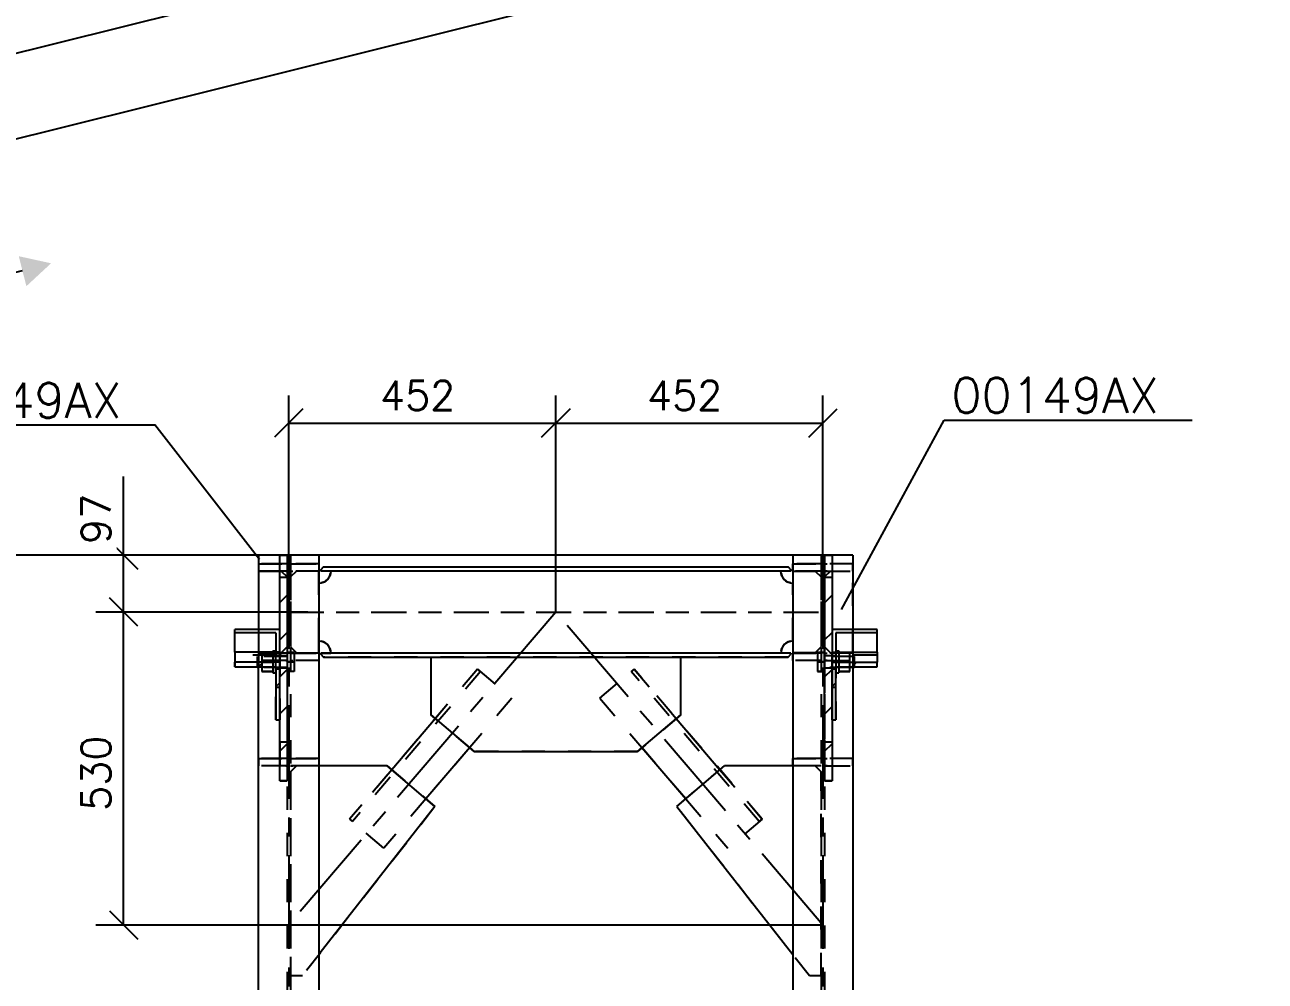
# Model space of a CAD drawing. Header units: millimetres. Extents: x 505 to 1346, y 20403 to 20997.
# Drawn here: x 1045.9 to 1150.9, y 20764.7 to 20845.7 of the extents above; entities that cross this region are included whole.
import ezdxf

# ---------------------------------------------------------------- set-up
doc = ezdxf.new("R2010")
doc.units = ezdxf.units.MM
for name, pattern in [('CENTER', [12.7, 7.9375, -1.5875, 1.5875, -1.5875]), ('DXK_LINE_DOT2', [3.9198, 1.9599, -1.9599]), ('DXK_LINE_DOT6', [6.9771, 2.979, -1.0191, 1.9599, -1.0191])]:
    doc.linetypes.add(name, pattern=pattern)
doc.styles.add('RomanS', font='ROMANS__.TTF', dxfattribs={"height": 0.2})

# ---------------------------------------------------------------- blocks, each defined once
blk = doc.blocks.new('Part-110200292-71089 - 70956')
at = {"color": 3, "linetype": 'Continuous'}
for p, q in [((1080.3, 20792.14), (1080.3, 20787.28)), ((1101.44, 20787.28), (1101.44, 20792.14)), ((1080.3, 20787.28), (1080.3, 20787.28)), ((1080.3, 20787.28), (1083.96, 20784.16)), ((1097.78, 20784.16), (1101.44, 20787.28)), ((1101.44, 20787.28), (1101.44, 20787.28)), ((1083.96, 20784.16), (1083.96, 20784.16)), ((1083.96, 20784.16), (1097.78, 20784.16)), ((1097.78, 20784.16), (1097.78, 20784.16))]:
    blk.add_line(p, q, dxfattribs=at)
at = {"color": 7, "linetype": 'DXK_LINE_DOT2'}
for p, q in [((1080.3, 20792.14), (1080.3, 20792.14)), ((1101.44, 20792.14), (1101.44, 20792.14)), ((1083.96, 20784.16), (1080.3, 20787.28)), ((1101.44, 20787.28), (1097.78, 20784.16)), ((1097.78, 20784.16), (1083.96, 20784.16))]:
    blk.add_line(p, q, dxfattribs=at)
blk = doc.blocks.new('Part-110200292-71090 - 70956')
at = {"color": 7, "linetype": 'DXK_LINE_DOT2'}
for p, q in [((1068.42, 20782.45), (1068.92, 20782.95)), ((1068.42, 20782.45), (1068.42, 20782.45)), ((1068.42, 20782.45), (1068.42, 20765.16)), ((1070.82, 20782.95), (1068.92, 20782.95)), ((1076.6, 20782.95), (1080.64, 20779.5)), ((1080.64, 20779.5), (1069.42, 20765.16)), ((1069.42, 20765.16), (1068.42, 20765.16))]:
    blk.add_line(p, q, dxfattribs=at)
at = {"color": 3, "linetype": 'Continuous'}
for p, q in [((1076.6, 20782.95), (1070.82, 20782.95)), ((1076.6, 20782.95), (1076.6, 20782.95)), ((1080.64, 20779.5), (1076.6, 20782.95)), ((1080.64, 20779.5), (1070.82, 20766.96)), ((1080.64, 20779.5), (1080.64, 20779.5))]:
    blk.add_line(p, q, dxfattribs=at)
blk = doc.blocks.new('Part-110200292-71091 - 70956')
at = {"linetype": 'Continuous'}
h = blk.add_hatch(dxfattribs=at)
h.set_pattern_fill('', scale=0.7, style=0, pattern_type=0)
h.set_pattern_definition([(45, (1114.2452, 20781.6743), (-1.57154, 1.57154), [])])
h.paths.add_polyline_path([(1113.62, 20781.67), (1114.25, 20781.67), (1114.25, 20798.93), (1113.62, 20798.93)])
at = {"color": 3, "linetype": 'Continuous'}
for p, q in [((1113.62, 20798.93), (1113.62, 20800.79)), ((1113.62, 20800.79), (1114.25, 20800.79)), ((1114.25, 20800.79), (1114.25, 20798.93)), ((1113.62, 20781.67), (1113.62, 20798.93)), ((1113.62, 20798.93), (1114.25, 20798.93)), ((1114.25, 20798.93), (1114.25, 20781.67)), ((1114.25, 20781.67), (1113.62, 20781.67))]:
    blk.add_line(p, q, dxfattribs=at)
at = {"color": 7, "linetype": 'DXK_LINE_DOT2'}
for p, q in [((1113.62, 20798.93), (1113.62, 20781.67)), ((1114.25, 20798.93), (1114.25, 20794.5)), ((1114.25, 20786.83), (1114.25, 20781.67)), ((1113.62, 20781.67), (1114.25, 20781.67))]:
    blk.add_line(p, q, dxfattribs=at)
blk = doc.blocks.new('Part-110200292-71093 - 70956')
at = {"color": 7, "linetype": 'DXK_LINE_DOT2'}
for p, q in [((1113.62, 20783.57), (1113.64, 20783.57)), ((1113.62, 20783.57), (1113.71, 20783.57)), ((1113.64, 20783.57), (1113.82, 20783.57)), ((1116.02, 20783.57), (1113.71, 20783.57)), ((1116.02, 20782.95), (1116.02, 20783.57)), ((1113.62, 20782.95), (1113.62, 20782.95)), ((1113.62, 20782.95), (1113.64, 20782.95)), ((1113.71, 20782.95), (1113.62, 20782.95)), ((1113.64, 20782.95), (1113.82, 20782.95)), ((1113.82, 20782.95), (1113.71, 20782.95)), ((1113.82, 20782.95), (1116.02, 20782.95)), ((1116.02, 20782.95), (1116.02, 20782.95))]:
    blk.add_line(p, q, dxfattribs=at)
blk = doc.blocks.new('Part-110200292-71094 - 70956')
at = {"color": 7, "linetype": 'DXK_LINE_DOT2'}
for p, q in [((1110.92, 20782.95), (1110.92, 20783.57)), ((1110.92, 20783.57), (1113.12, 20783.57)), ((1113.23, 20783.57), (1110.92, 20783.57)), ((1113.3, 20783.57), (1113.12, 20783.57)), ((1113.33, 20783.57), (1113.23, 20783.57)), ((1113.33, 20783.57), (1113.3, 20783.57)), ((1113.23, 20782.95), (1110.92, 20782.95)), ((1113.12, 20782.95), (1110.92, 20782.95)), ((1110.92, 20782.95), (1110.92, 20782.95)), ((1113.3, 20782.95), (1113.12, 20782.95)), ((1113.33, 20782.95), (1113.23, 20782.95)), ((1113.33, 20782.95), (1113.3, 20782.95)), ((1113.33, 20782.95), (1113.33, 20782.95))]:
    blk.add_line(p, q, dxfattribs=at)
blk = doc.blocks.new('Part-110200292-71095 - 70956')
at = {"color": 7, "linetype": 'DXK_LINE_DOT2'}
for p, q in [((1067.92, 20783.57), (1065.72, 20783.57)), ((1065.72, 20783.57), (1065.72, 20783.57)), ((1065.72, 20783.57), (1068.03, 20783.57)), ((1065.72, 20783.57), (1065.72, 20782.95)), ((1068.1, 20783.57), (1067.92, 20783.57)), ((1068.13, 20783.57), (1068.03, 20783.57)), ((1068.13, 20783.57), (1068.1, 20783.57)), ((1068.13, 20783.57), (1068.13, 20783.57)), ((1068.03, 20782.95), (1065.72, 20782.95)), ((1067.92, 20782.95), (1065.72, 20782.95)), ((1068.1, 20782.95), (1067.92, 20782.95)), ((1068.03, 20782.95), (1068.13, 20782.95)), ((1068.13, 20782.95), (1068.1, 20782.95))]:
    blk.add_line(p, q, dxfattribs=at)
blk = doc.blocks.new('Part-110200292-71177 - 70956')
at = {"linetype": 'Continuous'}
h = blk.add_hatch(dxfattribs=at)
h.set_pattern_fill('', scale=0.7, style=0, pattern_type=0)
h.set_pattern_definition([(45, (1068.1202, 20781.6743), (-1.57154, 1.57154), [])])
h.paths.add_polyline_path([(1067.5, 20781.67), (1068.12, 20781.67), (1068.12, 20798.93), (1067.5, 20798.93)])
at = {"color": 3, "linetype": 'Continuous'}
for p, q in [((1067.5, 20798.93), (1067.5, 20800.79)), ((1067.5, 20800.79), (1068.12, 20800.79)), ((1068.12, 20800.79), (1068.12, 20798.93)), ((1067.5, 20781.67), (1067.5, 20798.93)), ((1067.5, 20798.93), (1068.12, 20798.93)), ((1068.12, 20798.93), (1068.12, 20781.67)), ((1068.12, 20781.67), (1067.5, 20781.67))]:
    blk.add_line(p, q, dxfattribs=at)
at = {"color": 7, "linetype": 'DXK_LINE_DOT2'}
for p, q in [((1067.5, 20784.96), (1067.5, 20781.67)), ((1068.12, 20784.96), (1068.12, 20781.67)), ((1067.5, 20781.67), (1068.12, 20781.67))]:
    blk.add_line(p, q, dxfattribs=at)
blk = doc.blocks.new('Part-110200292-71096 - 70956')
at = {"color": 7, "linetype": 'DXK_LINE_DOT2'}
for p, q in [((1068.42, 20783.57), (1068.42, 20783.57)), ((1068.51, 20783.57), (1068.42, 20783.57)), ((1068.42, 20783.57), (1068.44, 20783.57)), ((1068.44, 20783.57), (1068.62, 20783.57)), ((1070.82, 20783.57), (1068.51, 20783.57)), ((1068.62, 20783.57), (1070.82, 20783.57)), ((1070.82, 20783.57), (1070.82, 20783.57)), ((1070.82, 20783.57), (1070.82, 20782.95)), ((1068.51, 20782.95), (1068.42, 20782.95)), ((1068.42, 20782.95), (1068.44, 20782.95)), ((1068.44, 20782.95), (1068.62, 20782.95)), ((1068.92, 20782.95), (1068.51, 20782.95)), ((1070.82, 20782.95), (1068.62, 20782.95))]:
    blk.add_line(p, q, dxfattribs=at)
blk = doc.blocks.new('Part-110200292-70968 - 70956')
at = {"color": 7, "linetype": 'CENTER'}
blk.add_line((1113.47, 20769.47), (1090.87, 20795.97), dxfattribs=at)
at = {"color": 7, "linetype": 'DXK_LINE_DOT2'}
for p, q in [((1094.59, 20788.67), (1097.49, 20791.14)), ((1097.49, 20791.14), (1097.25, 20790.94)), ((1108.09, 20778.23), (1097.25, 20790.94)), ((1108.09, 20778.23), (1097.25, 20790.94)), ((1097.25, 20790.94), (1097.25, 20790.94)), ((1097.49, 20791.14), (1101.06, 20786.96)), ((1108.33, 20778.44), (1097.49, 20791.14)), ((1097.49, 20791.14), (1097.49, 20791.14)), ((1094.59, 20788.67), (1098.16, 20784.49)), ((1094.59, 20788.67), (1094.59, 20788.67)), ((1101.86, 20780.15), (1098.16, 20784.49)), ((1104.76, 20782.62), (1108.33, 20778.44)), ((1101.86, 20780.15), (1105.43, 20775.97)), ((1108.33, 20778.44), (1105.43, 20775.97)), ((1108.09, 20778.23), (1108.33, 20778.44)), ((1108.09, 20778.23), (1108.09, 20778.23)), ((1108.33, 20778.44), (1108.33, 20778.44)), ((1105.43, 20775.97), (1105.43, 20775.97))]:
    blk.add_line(p, q, dxfattribs=at)
at = {"color": 3, "linetype": 'Continuous'}
for p, q in [((1101.06, 20786.96), (1104.76, 20782.62)), ((1098.16, 20784.49), (1101.86, 20780.15))]:
    blk.add_line(p, q, dxfattribs=at)
blk = doc.blocks.new('Part-110200292-70969 - 70956')
at = {"color": 7, "linetype": 'CENTER'}
blk.add_line((1090.87, 20795.97), (1068.27, 20769.47), dxfattribs=at)
at = {"color": 7, "linetype": 'DXK_LINE_DOT2'}
for p, q in [((1084.25, 20791.14), (1073.42, 20778.44)), ((1084.49, 20790.94), (1073.66, 20778.23)), ((1084.49, 20790.94), (1073.66, 20778.23)), ((1084.25, 20791.14), (1080.68, 20786.96)), ((1084.25, 20791.14), (1087.15, 20788.67)), ((1084.49, 20790.94), (1084.25, 20791.14)), ((1084.25, 20791.14), (1084.25, 20791.14)), ((1084.49, 20790.94), (1084.49, 20790.94)), ((1087.15, 20788.67), (1083.58, 20784.49)), ((1087.15, 20788.67), (1087.15, 20788.67)), ((1083.58, 20784.49), (1079.88, 20780.15)), ((1076.98, 20782.62), (1073.42, 20778.44)), ((1079.88, 20780.15), (1076.31, 20775.97)), ((1076.31, 20775.97), (1073.42, 20778.44)), ((1073.42, 20778.44), (1073.66, 20778.23)), ((1073.42, 20778.44), (1073.42, 20778.44)), ((1073.66, 20778.23), (1073.66, 20778.23)), ((1076.31, 20775.97), (1076.31, 20775.97))]:
    blk.add_line(p, q, dxfattribs=at)
at = {"color": 3, "linetype": 'Continuous'}
for p, q in [((1080.68, 20786.96), (1076.98, 20782.62)), ((1083.58, 20784.49), (1079.88, 20780.15))]:
    blk.add_line(p, q, dxfattribs=at)
blk = doc.blocks.new('Part-110200292-71098 - 70956')
at = {"color": 7, "linetype": 'DXK_LINE_DOT2'}
for p, q in [((1113.62, 20798.93), (1113.62, 20800.79)), ((1114.25, 20800.79), (1114.25, 20798.93)), ((1114.25, 20784.96), (1113.62, 20784.96))]:
    blk.add_line(p, q, dxfattribs=at)
blk = doc.blocks.new('Part-110200292-70970 - 70956')
at = {"linetype": 'Continuous'}
h = blk.add_hatch(dxfattribs=at)
h.set_pattern_fill('', scale=0.7, style=0, pattern_type=0)
h.set_pattern_definition([(45, (1114.5602, 20786.8298), (-1.57154, 1.57154), [])])
h.paths.add_polyline_path([(1114.25, 20786.83), (1114.56, 20786.83), (1114.56, 20791.33), (1118.06, 20791.33), (1118.06, 20791.73), (1114.25, 20791.73)])
at = {"color": 3, "linetype": 'Continuous'}
for p, q in [((1114.25, 20792.57), (1118.06, 20792.57)), ((1114.25, 20791.73), (1118.06, 20791.73)), ((1114.25, 20786.83), (1114.25, 20791.73)), ((1118.06, 20792.57), (1118.06, 20791.73)), ((1118.06, 20791.33), (1118.06, 20791.73)), ((1114.56, 20786.83), (1114.56, 20791.33)), ((1114.56, 20791.33), (1118.06, 20791.33)), ((1114.25, 20786.83), (1114.56, 20786.83))]:
    blk.add_line(p, q, dxfattribs=at)
at = {"color": 7, "linetype": 'DXK_LINE_DOT2'}
for p, q in [((1114.25, 20786.83), (1114.25, 20792.57)), ((1118.06, 20792.33), (1114.56, 20792.33)), ((1114.56, 20792.33), (1114.56, 20786.83)), ((1118.06, 20791.33), (1118.06, 20791.73)), ((1114.25, 20789.61), (1114.56, 20789.61))]:
    blk.add_line(p, q, dxfattribs=at)
blk = doc.blocks.new('Part-110200292-70971 - 70956')
at = {"color": 7, "linetype": 'DXK_LINE_DOT2'}
for p, q in [((1114.25, 20794.5), (1114.25, 20792.57)), ((1116.02, 20794.5), (1114.25, 20794.5)), ((1114.56, 20794.22), (1114.56, 20792.33)), ((1116.02, 20794.22), (1114.56, 20794.22)), ((1118.06, 20792.56), (1118.06, 20792.57)), ((1114.25, 20791.16), (1114.56, 20791.16))]:
    blk.add_line(p, q, dxfattribs=at)
at = {"color": 3, "linetype": 'Continuous'}
for p, q in [((1118.06, 20794.5), (1116.02, 20794.5)), ((1118.06, 20794.22), (1116.02, 20794.22)), ((1118.06, 20792.57), (1118.06, 20794.5))]:
    blk.add_line(p, q, dxfattribs=at)
blk = doc.blocks.new('Part-110200292-71047 - 70956')
at = {"color": 3, "linetype": 'Continuous'}
for p, q in [((1110.92, 20800.79), (1110.92, 20743.07)), ((1113.62, 20800.79), (1110.92, 20800.79)), ((1116.02, 20800.79), (1114.25, 20800.79)), ((1116.02, 20800.79), (1116.02, 20792.57)), ((1116.02, 20791.33), (1116.02, 20743.07))]:
    blk.add_line(p, q, dxfattribs=at)
at = {"color": 7, "linetype": 'DXK_LINE_DOT2'}
for p, q in [((1113.33, 20800.79), (1113.33, 20743.07)), ((1114.25, 20800.79), (1113.62, 20800.79)), ((1113.62, 20800.79), (1113.62, 20743.07)), ((1116.02, 20792.57), (1116.02, 20791.33)), ((1116.02, 20743.07), (1110.92, 20743.07))]:
    blk.add_line(p, q, dxfattribs=at)
at = {"color": 7, "linetype": 'CENTER'}
blk.add_line((1113.47, 20800.79), (1113.47, 20742.27), dxfattribs=at)
blk = doc.blocks.new('Part-110200292-71050 - 70956')
at = {"color": 3, "linetype": 'Continuous'}
for p, q in [((1065.72, 20800.79), (1065.72, 20792.57)), ((1067.5, 20800.79), (1065.72, 20800.79)), ((1070.82, 20800.79), (1068.12, 20800.79)), ((1070.82, 20800.79), (1070.82, 20743.07)), ((1065.72, 20743.07), (1065.72, 20791.33))]:
    blk.add_line(p, q, dxfattribs=at)
at = {"color": 7, "linetype": 'DXK_LINE_DOT2'}
for p, q in [((1068.12, 20800.79), (1067.5, 20800.79)), ((1068.13, 20800.79), (1068.13, 20743.07)), ((1068.42, 20800.79), (1068.42, 20743.07)), ((1065.72, 20792.57), (1065.72, 20791.33)), ((1070.82, 20743.07), (1065.72, 20743.07))]:
    blk.add_line(p, q, dxfattribs=at)
at = {"color": 7, "linetype": 'CENTER'}
blk.add_line((1068.27, 20800.79), (1068.27, 20742.27), dxfattribs=at)
blk = doc.blocks.new('Part-110200292-71064 - 70956')
at = {"color": 3, "linetype": 'Continuous'}
for p, q in [((1071.22, 20799.79), (1070.97, 20799.54)), ((1070.97, 20799.54), (1070.97, 20799.44)), ((1110.77, 20799.44), (1070.97, 20799.44)), ((1070.97, 20799.44), (1070.97, 20799.44)), ((1071.22, 20799.79), (1110.52, 20799.79)), ((1071.22, 20799.79), (1071.22, 20799.79)), ((1071.75, 20799.05), (1071.8, 20799.24)), ((1071.82, 20799.44), (1071.8, 20799.24)), ((1109.94, 20799.24), (1109.92, 20799.44)), ((1109.94, 20799.24), (1109.99, 20799.05)), ((1110.52, 20799.79), (1110.52, 20799.79)), ((1110.52, 20799.79), (1110.77, 20799.54)), ((1110.77, 20799.54), (1110.77, 20799.44)), ((1110.77, 20799.44), (1110.77, 20799.44)), ((1070.82, 20798.42), (1071.02, 20798.44)), ((1071.02, 20798.44), (1071.21, 20798.5)), ((1071.02, 20798.44), (1071.02, 20798.44)), ((1110.53, 20798.5), (1110.72, 20798.44)), ((1110.72, 20798.44), (1110.92, 20798.42)), ((1110.72, 20798.44), (1110.72, 20798.44)), ((1070.82, 20793.52), (1071.02, 20793.5)), ((1071.02, 20793.5), (1071.02, 20793.5)), ((1071.21, 20793.44), (1071.02, 20793.5)), ((1071.8, 20792.7), (1071.75, 20792.89)), ((1109.99, 20792.89), (1109.94, 20792.7)), ((1110.72, 20793.5), (1110.53, 20793.44)), ((1110.72, 20793.5), (1110.92, 20793.52)), ((1110.72, 20793.5), (1110.72, 20793.5)), ((1110.77, 20792.5), (1070.97, 20792.5)), ((1070.97, 20792.5), (1070.97, 20792.39)), ((1071.22, 20792.14), (1070.97, 20792.39)), ((1071.22, 20792.14), (1110.52, 20792.14)), ((1071.22, 20792.14), (1071.22, 20792.14)), ((1071.8, 20792.7), (1071.82, 20792.5)), ((1109.94, 20792.7), (1109.92, 20792.5)), ((1110.52, 20792.14), (1110.77, 20792.39)), ((1110.52, 20792.14), (1110.52, 20792.14)), ((1110.77, 20792.5), (1110.77, 20792.5)), ((1110.77, 20792.39), (1110.77, 20792.5))]:
    blk.add_line(p, q, dxfattribs=at)
at = {"color": 7, "linetype": 'DXK_LINE_DOT2'}
for p, q in [((1070.97, 20799.54), (1071.22, 20799.79)), ((1070.97, 20799.54), (1070.97, 20799.54)), ((1109.92, 20799.44), (1070.97, 20799.44)), ((1070.97, 20799.44), (1070.97, 20799.44)), ((1070.97, 20799.44), (1070.97, 20799.44)), ((1071.22, 20799.79), (1110.52, 20799.79)), ((1071.8, 20799.24), (1071.75, 20799.05)), ((1071.82, 20799.44), (1071.82, 20799.44)), ((1071.82, 20799.44), (1071.82, 20799.44)), ((1110.77, 20799.44), (1109.92, 20799.44)), ((1109.94, 20799.24), (1109.92, 20799.44)), ((1110.77, 20799.44), (1109.92, 20799.44)), ((1109.92, 20799.44), (1109.92, 20799.44)), ((1109.99, 20799.05), (1109.94, 20799.24)), ((1110.77, 20799.54), (1110.52, 20799.79)), ((1110.77, 20799.54), (1110.77, 20799.54)), ((1110.77, 20799.44), (1110.77, 20799.44)), ((1110.77, 20799.44), (1110.77, 20799.44)), ((1110.77, 20799.44), (1110.77, 20799.44)), ((1070.82, 20798.42), (1071.02, 20798.44)), ((1070.82, 20793.52), (1070.82, 20798.42)), ((1071.21, 20798.5), (1071.02, 20798.44)), ((1110.72, 20798.44), (1110.53, 20798.5)), ((1110.72, 20798.44), (1110.92, 20798.42)), ((1110.92, 20793.52), (1110.92, 20798.42)), ((1070.82, 20793.52), (1071.02, 20793.5)), ((1071.02, 20793.5), (1071.21, 20793.44)), ((1071.75, 20792.89), (1071.8, 20792.7)), ((1109.94, 20792.7), (1109.99, 20792.89)), ((1110.53, 20793.44), (1110.72, 20793.5)), ((1110.72, 20793.5), (1110.92, 20793.52)), ((1109.92, 20792.5), (1070.97, 20792.5)), ((1070.97, 20792.5), (1071.82, 20792.5)), ((1110.77, 20792.5), (1070.97, 20792.5)), ((1070.97, 20792.5), (1070.97, 20792.5)), ((1070.97, 20792.5), (1070.97, 20792.5)), ((1070.97, 20792.5), (1070.97, 20792.5)), ((1070.97, 20792.5), (1070.97, 20792.5)), ((1070.97, 20792.39), (1071.22, 20792.14)), ((1110.52, 20792.14), (1071.22, 20792.14)), ((1071.8, 20792.7), (1071.8, 20792.7)), ((1109.94, 20792.7), (1109.94, 20792.7)), ((1110.52, 20792.14), (1110.77, 20792.39)), ((1110.77, 20792.5), (1110.77, 20792.5)), ((1110.77, 20792.5), (1110.77, 20792.5)), ((1110.77, 20792.5), (1110.77, 20792.5))]:
    blk.add_line(p, q, dxfattribs=at)
at = {"color": 3, "linetype": 'Continuous'}
for centre, start, end in [((1070.82, 20799.42), 292.7751, 338.3253), ((1110.92, 20799.42), 201.6747, 247.2249), ((1070.82, 20792.52), 21.6747, 67.2249), ((1110.92, 20792.52), 112.7751, 158.3253)]:
    blk.add_arc(centre, 1, start, end, dxfattribs=at)
at = {"color": 7, "linetype": 'DXK_LINE_DOT2'}
for centre, start, end in [((1070.82, 20799.42), 292.7751, 338.3253), ((1110.92, 20799.42), 201.6747, 247.2249), ((1070.82, 20792.52), 21.6747, 67.2249), ((1110.92, 20792.52), 112.7751, 158.3253)]:
    blk.add_arc(centre, 1, start, end, dxfattribs=at)
blk = doc.blocks.new('Part-110200292-71065 - 70956')
at = {"color": 7, "linetype": 'DXK_LINE_DOT2'}
for p, q in [((1113.62, 20800.06), (1113.64, 20800.06)), ((1113.62, 20800.06), (1113.71, 20800.06)), ((1113.62, 20799.44), (1113.62, 20799.44)), ((1113.62, 20799.44), (1113.64, 20799.44)), ((1113.71, 20799.44), (1113.62, 20799.44)), ((1113.64, 20800.06), (1113.82, 20800.06)), ((1113.64, 20799.44), (1113.82, 20799.44)), ((1116.02, 20800.06), (1113.71, 20800.06)), ((1113.82, 20799.44), (1113.71, 20799.44)), ((1113.82, 20799.44), (1116.02, 20799.44)), ((1116.02, 20799.44), (1116.02, 20800.06)), ((1116.02, 20799.44), (1116.02, 20799.44))]:
    blk.add_line(p, q, dxfattribs=at)
blk = doc.blocks.new('Part-110200292-71066 - 70956')
at = {"color": 7, "linetype": 'DXK_LINE_DOT2'}
for p, q in [((1110.92, 20799.44), (1110.92, 20800.06)), ((1110.92, 20800.06), (1113.12, 20800.06)), ((1113.23, 20800.06), (1110.92, 20800.06)), ((1113.23, 20799.44), (1110.92, 20799.44)), ((1113.12, 20799.44), (1110.92, 20799.44)), ((1110.92, 20799.44), (1110.92, 20799.44)), ((1113.3, 20800.06), (1113.12, 20800.06)), ((1113.3, 20799.44), (1113.12, 20799.44)), ((1113.33, 20800.06), (1113.23, 20800.06)), ((1113.33, 20799.44), (1113.23, 20799.44)), ((1113.33, 20800.06), (1113.3, 20800.06)), ((1113.33, 20799.44), (1113.3, 20799.44)), ((1113.33, 20799.44), (1113.33, 20799.44))]:
    blk.add_line(p, q, dxfattribs=at)
blk = doc.blocks.new('Part-110200292-71067 - 70956')
at = {"color": 7, "linetype": 'DXK_LINE_DOT2'}
for p, q in [((1114.12, 20799.44), (1113.62, 20798.94)), ((1114.12, 20799.44), (1114.12, 20799.44)), ((1116.02, 20792.57), (1116.02, 20799.44)), ((1113.62, 20798.94), (1113.62, 20793.02)), ((1113.62, 20793.02), (1114.12, 20792.52)), ((1114.12, 20792.52), (1116.02, 20792.52)), ((1114.12, 20792.52), (1114.12, 20792.52))]:
    blk.add_line(p, q, dxfattribs=at)
blk = doc.blocks.new('Part-110200292-71068 - 70956')
at = {"color": 7, "linetype": 'DXK_LINE_DOT2'}
for p, q in [((1110.92, 20799.44), (1112.83, 20799.44)), ((1110.92, 20799.44), (1110.92, 20798.42)), ((1112.83, 20799.44), (1113.32, 20798.94)), ((1112.83, 20799.44), (1112.83, 20799.44)), ((1113.32, 20798.94), (1113.32, 20793.02)), ((1110.92, 20793.52), (1110.92, 20792.52)), ((1113.32, 20793.02), (1112.82, 20792.52)), ((1112.82, 20792.52), (1110.92, 20792.52)), ((1112.82, 20792.52), (1112.82, 20792.52))]:
    blk.add_line(p, q, dxfattribs=at)
blk = doc.blocks.new('Part-110200292-71069 - 70956')
at = {"color": 7, "linetype": 'DXK_LINE_DOT2'}
for p, q in [((1113.62, 20792.5), (1113.64, 20792.5)), ((1113.62, 20792.5), (1113.71, 20792.5)), ((1113.62, 20791.87), (1113.62, 20791.87)), ((1113.62, 20791.87), (1113.64, 20791.87)), ((1113.71, 20791.87), (1113.62, 20791.87)), ((1113.64, 20792.5), (1113.82, 20792.5)), ((1113.64, 20791.87), (1113.82, 20791.87)), ((1116.02, 20792.5), (1113.71, 20792.5)), ((1113.82, 20791.87), (1113.71, 20791.87)), ((1113.82, 20791.87), (1116.02, 20791.87)), ((1116.02, 20791.87), (1116.02, 20791.87))]:
    blk.add_line(p, q, dxfattribs=at)
blk = doc.blocks.new('Part-110200292-71070 - 70956')
at = {"color": 7, "linetype": 'DXK_LINE_DOT2'}
for p, q in [((1110.92, 20791.87), (1110.92, 20792.5)), ((1110.92, 20792.5), (1113.12, 20792.5)), ((1113.23, 20792.5), (1110.92, 20792.5)), ((1113.23, 20791.87), (1110.92, 20791.87)), ((1113.12, 20791.87), (1110.92, 20791.87)), ((1110.92, 20791.87), (1110.92, 20791.87)), ((1113.3, 20792.5), (1113.12, 20792.5)), ((1113.3, 20791.87), (1113.12, 20791.87)), ((1113.33, 20792.5), (1113.23, 20792.5)), ((1113.33, 20791.87), (1113.23, 20791.87)), ((1113.33, 20792.5), (1113.3, 20792.5)), ((1113.33, 20791.87), (1113.3, 20791.87)), ((1113.33, 20791.87), (1113.33, 20791.87))]:
    blk.add_line(p, q, dxfattribs=at)
blk = doc.blocks.new('Part-110200292-71080 - 70956')
at = {"color": 7, "linetype": 'DXK_LINE_DOT2'}
for p, q in [((1067.92, 20800.06), (1065.72, 20800.06)), ((1065.72, 20800.06), (1065.72, 20800.06)), ((1065.72, 20800.06), (1068.03, 20800.06)), ((1065.72, 20800.06), (1065.72, 20799.44)), ((1068.03, 20799.44), (1065.72, 20799.44)), ((1067.92, 20799.44), (1065.72, 20799.44)), ((1068.1, 20800.06), (1067.92, 20800.06)), ((1068.1, 20799.44), (1067.92, 20799.44)), ((1068.13, 20800.06), (1068.03, 20800.06)), ((1068.03, 20799.44), (1068.13, 20799.44)), ((1068.13, 20800.06), (1068.1, 20800.06)), ((1068.13, 20799.44), (1068.1, 20799.44)), ((1068.13, 20800.06), (1068.13, 20800.06))]:
    blk.add_line(p, q, dxfattribs=at)
blk = doc.blocks.new('Part-110200292-71081 - 70956')
at = {"color": 7, "linetype": 'DXK_LINE_DOT2'}
for p, q in [((1068.42, 20800.06), (1068.42, 20800.06)), ((1068.51, 20800.06), (1068.42, 20800.06)), ((1068.42, 20800.06), (1068.44, 20800.06)), ((1068.51, 20799.44), (1068.42, 20799.44)), ((1068.42, 20799.44), (1068.44, 20799.44)), ((1068.44, 20800.06), (1068.62, 20800.06)), ((1068.44, 20799.44), (1068.62, 20799.44)), ((1070.82, 20800.06), (1068.51, 20800.06)), ((1070.82, 20799.44), (1068.51, 20799.44)), ((1068.62, 20800.06), (1070.82, 20800.06)), ((1070.82, 20799.44), (1068.62, 20799.44)), ((1070.82, 20800.06), (1070.82, 20800.06)), ((1070.82, 20800.06), (1070.82, 20799.44))]:
    blk.add_line(p, q, dxfattribs=at)
blk = doc.blocks.new('Part-110200292-71082 - 70956')
at = {"color": 7, "linetype": 'DXK_LINE_DOT2'}
for p, q in [((1065.72, 20799.44), (1067.63, 20799.44)), ((1065.72, 20799.44), (1065.72, 20792.57)), ((1067.63, 20799.44), (1065.72, 20799.44)), ((1067.63, 20799.44), (1068.12, 20798.94)), ((1067.63, 20799.44), (1067.63, 20799.44)), ((1068.12, 20798.94), (1068.12, 20793.02)), ((1068.12, 20793.02), (1067.62, 20792.52)), ((1067.62, 20792.52), (1065.72, 20792.52)), ((1067.62, 20792.52), (1067.62, 20792.52))]:
    blk.add_line(p, q, dxfattribs=at)
blk = doc.blocks.new('Part-110200292-71083 - 70956')
at = {"color": 7, "linetype": 'DXK_LINE_DOT2'}
for p, q in [((1068.92, 20799.44), (1068.42, 20798.94)), ((1068.92, 20799.44), (1068.92, 20799.44)), ((1070.82, 20799.44), (1070.82, 20799.44)), ((1070.82, 20798.42), (1070.82, 20799.44)), ((1068.42, 20798.94), (1068.42, 20793.02)), ((1068.42, 20793.02), (1068.92, 20792.52)), ((1070.82, 20792.52), (1070.82, 20793.52)), ((1068.92, 20792.52), (1070.82, 20792.52)), ((1068.92, 20792.52), (1068.92, 20792.52))]:
    blk.add_line(p, q, dxfattribs=at)
blk = doc.blocks.new('Part-110200292-71084 - 70956')
at = {"color": 7, "linetype": 'DXK_LINE_DOT2'}
for p, q in [((1067.92, 20792.5), (1065.72, 20792.5)), ((1065.72, 20792.5), (1065.72, 20792.5)), ((1065.72, 20792.5), (1068.03, 20792.5)), ((1068.03, 20791.87), (1065.72, 20791.87)), ((1067.92, 20791.87), (1065.72, 20791.87)), ((1068.1, 20792.5), (1067.92, 20792.5)), ((1068.1, 20791.87), (1067.92, 20791.87)), ((1068.13, 20792.5), (1068.03, 20792.5)), ((1068.03, 20791.87), (1068.13, 20791.87)), ((1068.13, 20792.5), (1068.1, 20792.5)), ((1068.13, 20791.87), (1068.1, 20791.87)), ((1068.13, 20792.5), (1068.13, 20792.5))]:
    blk.add_line(p, q, dxfattribs=at)
blk = doc.blocks.new('Part-110200292-71085 - 70956')
at = {"color": 7, "linetype": 'DXK_LINE_DOT2'}
for p, q in [((1068.42, 20792.5), (1068.42, 20792.5)), ((1068.51, 20792.5), (1068.42, 20792.5)), ((1068.42, 20792.5), (1068.44, 20792.5)), ((1068.51, 20791.87), (1068.42, 20791.87)), ((1068.42, 20791.87), (1068.44, 20791.87)), ((1068.44, 20792.5), (1068.62, 20792.5)), ((1068.44, 20791.87), (1068.62, 20791.87)), ((1070.82, 20792.5), (1068.51, 20792.5)), ((1070.82, 20791.87), (1068.51, 20791.87)), ((1068.62, 20792.5), (1070.82, 20792.5)), ((1070.82, 20791.87), (1068.62, 20791.87)), ((1070.82, 20792.5), (1070.82, 20792.5)), ((1070.82, 20792.5), (1070.82, 20791.87))]:
    blk.add_line(p, q, dxfattribs=at)
blk = doc.blocks.new('Part-110200292-71088 - 70956')
at = {"color": 3, "linetype": 'Continuous'}
for p, q in [((1101.1, 20779.5), (1105.14, 20782.95)), ((1105.14, 20782.95), (1105.14, 20782.95)), ((1110.92, 20782.95), (1105.14, 20782.95)), ((1101.1, 20779.5), (1101.1, 20779.5)), ((1101.1, 20779.5), (1110.92, 20766.96))]:
    blk.add_line(p, q, dxfattribs=at)
at = {"color": 7, "linetype": 'DXK_LINE_DOT2'}
for p, q in [((1101.1, 20779.5), (1105.14, 20782.95)), ((1112.83, 20782.95), (1110.92, 20782.95)), ((1112.83, 20782.95), (1113.33, 20782.45)), ((1113.33, 20782.45), (1113.33, 20782.45)), ((1113.33, 20765.16), (1113.33, 20782.45)), ((1112.33, 20765.16), (1101.1, 20779.5)), ((1113.33, 20765.16), (1112.33, 20765.16))]:
    blk.add_line(p, q, dxfattribs=at)
blk = doc.blocks.new('Bolt-110200292-71099 - 70956')
at = {"color": 3, "linetype": 'DXK_LINE_DOT2'}
for p, q in [((1113.62, 20792.55), (1113.01, 20792.55)), ((1113.01, 20792.55), (1113.01, 20790.94)), ((1113.62, 20792.53), (1113.01, 20792.53)), ((1113.01, 20791.77), (1113.62, 20791.77)), ((1113.62, 20791.73), (1113.01, 20791.73)), ((1114.56, 20792.27), (1113.62, 20792.27)), ((1116.16, 20792.22), (1113.62, 20792.22)), ((1114.56, 20792.68), (1114.81, 20792.68)), ((1114.81, 20792.68), (1114.81, 20790.82)), ((1114.81, 20792.55), (1115.76, 20792.55)), ((1114.81, 20792.53), (1115.76, 20792.53)), ((1114.81, 20791.77), (1115.76, 20791.77)), ((1114.81, 20791.73), (1115.76, 20791.73)), ((1115.76, 20790.94), (1115.76, 20792.55)), ((1116.16, 20791.34), (1116.16, 20792.22)), ((1113.01, 20790.97), (1113.62, 20790.97)), ((1113.01, 20790.94), (1113.62, 20790.94)), ((1116.02, 20791.27), (1113.62, 20791.27)), ((1114.56, 20791.23), (1113.62, 20791.23)), ((1114.56, 20790.82), (1114.81, 20790.82)), ((1114.81, 20790.96), (1115.76, 20790.96)), ((1114.81, 20790.94), (1115.76, 20790.94)), ((1116.16, 20791.34), (1116.16, 20791.33)), ((1116.16, 20791.33), (1116.16, 20791.33))]:
    blk.add_line(p, q, dxfattribs=at)
at = {"color": 3, "linetype": 'Continuous'}
for q in [(1116.02, 20791.27), (1116.16, 20791.33)]:
    blk.add_line((1116.16, 20791.27), q, dxfattribs=at)
blk = doc.blocks.new('Part-110200292-71141 - 70956')
at = {"linetype": 'Continuous'}
h = blk.add_hatch(dxfattribs=at)
h.set_pattern_fill('', scale=0.7, style=0, pattern_type=0)
h.set_pattern_definition([(45, (1067.4952, 20786.8298), (-1.57154, 1.57154), [])])
h.paths.add_polyline_path([(1067.18, 20786.83), (1067.5, 20786.83), (1067.5, 20791.73), (1063.69, 20791.73), (1063.69, 20791.33), (1067.18, 20791.33)])
at = {"color": 3, "linetype": 'Continuous'}
for p, q in [((1063.69, 20792.57), (1063.69, 20791.73)), ((1067.5, 20792.57), (1063.69, 20792.57)), ((1063.69, 20791.33), (1063.69, 20791.73)), ((1067.5, 20791.73), (1063.69, 20791.73)), ((1067.5, 20786.83), (1067.5, 20791.73)), ((1063.69, 20791.33), (1067.18, 20791.33)), ((1067.18, 20791.33), (1067.18, 20786.83)), ((1067.18, 20786.83), (1067.5, 20786.83))]:
    blk.add_line(p, q, dxfattribs=at)
at = {"color": 7, "linetype": 'DXK_LINE_DOT2'}
for p, q in [((1067.18, 20792.33), (1063.69, 20792.33)), ((1063.69, 20791.73), (1063.69, 20791.33)), ((1067.18, 20786.83), (1067.18, 20792.33)), ((1067.5, 20792.57), (1067.5, 20786.83)), ((1067.18, 20789.61), (1067.5, 20789.61))]:
    blk.add_line(p, q, dxfattribs=at)
blk = doc.blocks.new('Part-110200292-71142 - 70956')
at = {"color": 3, "linetype": 'Continuous'}
for p, q in [((1065.72, 20794.5), (1063.69, 20794.5)), ((1063.69, 20792.57), (1063.69, 20794.5)), ((1065.72, 20794.22), (1063.69, 20794.22))]:
    blk.add_line(p, q, dxfattribs=at)
at = {"color": 7, "linetype": 'DXK_LINE_DOT2'}
for p, q in [((1067.5, 20794.5), (1065.72, 20794.5)), ((1067.18, 20794.22), (1065.72, 20794.22)), ((1067.18, 20794.22), (1067.18, 20792.33)), ((1067.5, 20792.57), (1067.5, 20794.5)), ((1063.69, 20792.56), (1063.69, 20792.57)), ((1067.18, 20791.16), (1067.5, 20791.16))]:
    blk.add_line(p, q, dxfattribs=at)
blk = doc.blocks.new('Part-110200292-71143 - 70956')
at = {"color": 7, "linetype": 'DXK_LINE_DOT2'}
for p, q in [((1067.5, 20794.5), (1067.5, 20800.79)), ((1068.12, 20800.79), (1068.12, 20784.96)), ((1067.5, 20784.96), (1067.5, 20786.83)), ((1068.12, 20784.96), (1067.5, 20784.96))]:
    blk.add_line(p, q, dxfattribs=at)
blk = doc.blocks.new('Bolt-110200292-71144 - 70956')
at = {"color": 3, "linetype": 'DXK_LINE_DOT2'}
for p, q in [((1068.12, 20792.22), (1065.58, 20792.22)), ((1065.58, 20792.22), (1065.58, 20791.33)), ((1066.93, 20792.55), (1065.98, 20792.55)), ((1065.98, 20792.55), (1065.98, 20790.94)), ((1065.98, 20792.53), (1066.93, 20792.53)), ((1065.98, 20791.77), (1066.93, 20791.77)), ((1065.98, 20791.73), (1066.93, 20791.73)), ((1066.93, 20792.68), (1067.18, 20792.68)), ((1066.93, 20792.68), (1066.93, 20792.55)), ((1066.93, 20792.53), (1066.93, 20792.55)), ((1066.93, 20792.53), (1066.93, 20790.82)), ((1068.12, 20792.27), (1067.18, 20792.27)), ((1068.73, 20792.55), (1068.12, 20792.55)), ((1068.12, 20792.53), (1068.73, 20792.53)), ((1068.12, 20791.77), (1068.73, 20791.77)), ((1068.73, 20791.73), (1068.12, 20791.73)), ((1068.73, 20792.53), (1068.73, 20792.55)), ((1068.73, 20792.53), (1068.73, 20790.94)), ((1068.12, 20791.27), (1065.72, 20791.27)), ((1065.98, 20790.96), (1066.93, 20790.96)), ((1065.98, 20790.94), (1066.93, 20790.94)), ((1066.93, 20790.82), (1067.18, 20790.82)), ((1068.12, 20791.23), (1067.18, 20791.23)), ((1068.12, 20790.97), (1068.73, 20790.97)), ((1068.73, 20790.94), (1068.12, 20790.94))]:
    blk.add_line(p, q, dxfattribs=at)
at = {"color": 3, "linetype": 'Continuous'}
for p in [(1065.58, 20791.33), (1065.72, 20791.27)]:
    blk.add_line(p, (1065.58, 20791.27), dxfattribs=at)
blk = doc.blocks.new('Line-110200292-72932 - 70956')
at = {"color": 7, "linetype": 'DXK_LINE_DOT6'}
blk.add_line((1068.27, 20795.97), (1113.47, 20795.97), dxfattribs=at)
blk = doc.blocks.new('StraightDimension-110200292-76228 - 1090')
at = {"color": 7, "linetype": 'Continuous'}
blk.add_line((1041.14, 20835.03), (1150.91, 20862.39), dxfattribs=at)
blk = doc.blocks.new('StraightDimension-110200292-63558 - 1090')
at = {"color": 7, "linetype": 'Continuous'}
for p, q in [((1088.74, 20876.49), (1094.47, 20853.52)), ((1034.19, 20862.89), (1039.92, 20839.92)), ((1093.11, 20854), (1094.86, 20856.91)), ((1039.44, 20841.86), (1093.98, 20855.46)), ((1040.31, 20843.31), (1038.56, 20840.4))]:
    blk.add_line(p, q, dxfattribs=at)
at = {"color": 0}
blk.add_wipeout([(1071.68, 20850.51), (1070.84, 20853.91), (1060.6, 20851.36), (1061.45, 20847.96)], dxfattribs=at)
at = {"color": 3, "style": 'RomanS'}
blk.add_text('1124', height=2.477, rotation=13.9974, dxfattribs=at).set_placement((1061.81, 20848.57))
blk = doc.blocks.new('StraightDimension-110200292-73118 - 70956')
at = {"color": 7, "linetype": 'Continuous'}
for p, q in [((1090.87, 20795.97), (1090.87, 20814.32)), ((1113.47, 20800.79), (1113.47, 20814.32)), ((1092.07, 20813.17), (1089.67, 20810.77)), ((1112.27, 20810.77), (1114.67, 20813.17)), ((1090.87, 20811.97), (1113.47, 20811.97))]:
    blk.add_line(p, q, dxfattribs=at)
at = {"color": 0}
blk.add_wipeout([(1106.25, 20812.57), (1106.25, 20816.07), (1098.09, 20816.07), (1098.09, 20812.57)], dxfattribs=at)
at = {"color": 3, "style": 'RomanS'}
blk.add_text('452', height=2.477, dxfattribs=at).set_placement((1098.59, 20813.07))
blk = doc.blocks.new('StraightDimension-110200292-73096 - 70956')
at = {"color": 7, "linetype": 'Continuous'}
for p, q in [((1055.49, 20794.77), (1053.09, 20797.17)), ((1069.88, 20795.97), (1051.94, 20795.97)), ((1054.29, 20769.47), (1054.29, 20795.97)), ((1053.09, 20770.67), (1055.49, 20768.27)), ((1113.47, 20769.47), (1051.94, 20769.47))]:
    blk.add_line(p, q, dxfattribs=at)
at = {"color": 0}
blk.add_wipeout([(1053.69, 20786.8), (1050.19, 20786.8), (1050.19, 20778.64), (1053.69, 20778.64)], dxfattribs=at)
at = {"color": 3, "style": 'RomanS'}
blk.add_text('530', height=2.477, rotation=90.0002, dxfattribs=at).set_placement((1053.19, 20779.14))
blk = doc.blocks.new('StraightDimension-110200292-73119 - 70956')
at = {"color": 7, "linetype": 'Continuous'}
for p, q in [((1068.27, 20800.79), (1068.27, 20814.32)), ((1090.87, 20795.97), (1090.87, 20814.32)), ((1069.47, 20813.17), (1067.07, 20810.77)), ((1089.67, 20810.77), (1092.07, 20813.17)), ((1068.27, 20811.97), (1090.87, 20811.97))]:
    blk.add_line(p, q, dxfattribs=at)
at = {"color": 0}
blk.add_wipeout([(1083.65, 20812.57), (1083.65, 20816.07), (1075.49, 20816.07), (1075.49, 20812.57)], dxfattribs=at)
at = {"color": 3, "style": 'RomanS'}
blk.add_text('452', height=2.477, dxfattribs=at).set_placement((1075.99, 20813.07))
blk = doc.blocks.new('StraightDimension-110200292-73064 - 70956')
at = {"color": 7, "linetype": 'Continuous'}
for p, q in [((1029.23, 20799.59), (1026.83, 20801.99)), ((1065.72, 20800.79), (1025.68, 20800.79)), ((1028.03, 20742.27), (1028.03, 20800.79)), ((1026.83, 20743.47), (1029.23, 20741.07)), ((1064.52, 20742.27), (1025.68, 20742.27))]:
    blk.add_line(p, q, dxfattribs=at)
at = {"color": 0}
blk.add_wipeout([(1027.43, 20776.81), (1023.93, 20776.81), (1023.93, 20766.26), (1027.43, 20766.26)], dxfattribs=at)
at = {"color": 3, "style": 'RomanS'}
blk.add_text('1171', height=2.477, rotation=90.0002, dxfattribs=at).set_placement((1026.93, 20766.76))
blk = doc.blocks.new('StraightDimension-110200292-73095 - 70956')
at = {"color": 7, "linetype": 'Continuous'}
for p, q in [((1054.29, 20800.79), (1054.29, 20807.44)), ((1054.29, 20800.79), (1054.29, 20807.44)), ((1053.09, 20801.99), (1055.49, 20799.59)), ((1065.72, 20800.79), (1051.94, 20800.79)), ((1054.29, 20795.97), (1054.29, 20800.79)), ((1055.49, 20794.77), (1053.09, 20797.17)), ((1069.88, 20795.97), (1051.94, 20795.97))]:
    blk.add_line(p, q, dxfattribs=at)
at = {"color": 0}
blk.add_wipeout([(1053.69, 20807.01), (1050.19, 20807.01), (1050.19, 20801.23), (1053.69, 20801.23)], dxfattribs=at)
at = {"color": 3, "style": 'RomanS'}
blk.add_text('97', height=2.477, rotation=90.0002, dxfattribs=at).set_placement((1053.19, 20801.73))
blk = doc.blocks.new('StraightDimension-110200292-73626 - 70956')
at = {"color": 7, "linetype": 'Continuous'}
for p, q in [((1021.24, 20799.59), (1018.84, 20801.99)), ((1110.92, 20800.79), (1017.69, 20800.79)), ((1020.04, 20691.42), (1020.04, 20800.79)), ((1018.84, 20692.62), (1021.24, 20690.22)), ((1110.67, 20691.42), (1017.69, 20691.42))]:
    blk.add_line(p, q, dxfattribs=at)
at = {"color": 0}
blk.add_wipeout([(1019.44, 20751.38), (1015.94, 20751.38), (1015.94, 20740.83), (1019.44, 20740.83)], dxfattribs=at)
at = {"color": 3, "style": 'RomanS'}
blk.add_text('2188', height=2.477, rotation=90.0002, dxfattribs=at).set_placement((1018.94, 20741.33))
blk = doc.blocks.new('SectionMark-110200292-71353 - 1090')
at = {"linetype": 'Continuous'}
for points in [[(1006.72, 20981.34), (1009.45, 20980.74), (1007.36, 20978.8)], [(1045.42, 20826.1), (1048.15, 20825.5), (1046.06, 20823.56)]]:
    blk.add_hatch(color=6, dxfattribs=at).paths.add_polyline_path(points)
at = {"color": 0, "linetype": 'Continuous'}
for points in [[(1005.54, 20974.35), (1004.69, 20977.75), (1000.66, 20976.74), (1001.5, 20973.34)], [(1042.55, 20825.9), (1041.7, 20829.3), (1037.66, 20828.29), (1038.51, 20824.9)]]:
    blk.add_wipeout(points, dxfattribs=at)
at = {"color": 6, "linetype": 'Continuous'}
for p, q in [((999.26, 20978.2), (1007.03, 20980.13)), ((999.26, 20978.2), (1000.96, 20971.4)), ((1037.96, 20822.96), (1036.27, 20829.75)), ((1037.96, 20822.96), (1045.72, 20824.89))]:
    blk.add_line(p, q, dxfattribs=at)
at = {"color": 6, "linetype": 'Continuous', "style": 'RomanS'}
for p in [(1001.5, 20973.34), (1038.51, 20824.9)]:
    blk.add_text('C', height=3.47, rotation=13.9974, dxfattribs=at).set_placement(p)
blk = doc.blocks.new('Mark-110200292-75964 - 70956')
at = {"color": 7, "linetype": 'Continuous'}
for p, q in [((1115.04, 20796.19), (1123.75, 20812.23)), ((1123.75, 20812.23), (1144.73, 20812.23))]:
    blk.add_line(p, q, dxfattribs=at)
at = {"color": 0}
blk.add_wipeout([(1144.13, 20812.83), (1144.13, 20815.83), (1124.35, 20815.83), (1124.35, 20812.83)], dxfattribs=at)
blk.add_wipeout([(1144.13, 20812.83), (1144.13, 20815.83), (1124.35, 20815.83), (1124.35, 20812.83)], dxfattribs=at)
at = {"color": 6, "style": 'RomanS'}
blk.add_text('00149AX', height=2.973, dxfattribs=at).set_placement((1124.35, 20812.83))
blk = doc.blocks.new('Mark-110200292-75995 - 70956')
at = {"color": 7, "linetype": 'Continuous'}
for p in [(1035.95, 20811.81), (1065.78, 20800.42)]:
    blk.add_line(p, (1056.92, 20811.81), dxfattribs=at)
at = {"color": 0}
blk.add_wipeout([(1056.32, 20812.41), (1056.32, 20815.41), (1036.55, 20815.41), (1036.55, 20812.41)], dxfattribs=at)
blk.add_wipeout([(1056.32, 20812.41), (1056.32, 20815.41), (1036.55, 20815.41), (1036.55, 20812.41)], dxfattribs=at)
at = {"color": 6, "style": 'RomanS'}
blk.add_text('00149AX', height=2.973, dxfattribs=at).set_placement((1036.55, 20812.41))

msp = doc.modelspace()

# ---------------------------------------------------------------- block references
for name in ['StraightDimension-110200292-76228 - 1090', 'Part-110200292-71050 - 70956', 'Part-110200292-71177 - 70956', 'Part-110200292-71143 - 70956', 'Part-110200292-71047 - 70956', 'Part-110200292-71091 - 70956', 'Part-110200292-71098 - 70956', 'Part-110200292-71080 - 70956', 'Part-110200292-71082 - 70956', 'Part-110200292-71081 - 70956', 'Part-110200292-71083 - 70956', 'Part-110200292-71064 - 70956', 'Part-110200292-71066 - 70956', 'Part-110200292-71068 - 70956', 'Part-110200292-71065 - 70956', 'Part-110200292-71067 - 70956', 'Part-110200292-70969 - 70956', 'Line-110200292-72932 - 70956', 'Part-110200292-70968 - 70956', 'Part-110200292-71142 - 70956', 'Part-110200292-70971 - 70956', 'Part-110200292-71141 - 70956', 'Bolt-110200292-71144 - 70956', 'Part-110200292-71084 - 70956', 'Part-110200292-71085 - 70956', 'Part-110200292-71089 - 70956', 'Part-110200292-71070 - 70956', 'Bolt-110200292-71099 - 70956', 'Part-110200292-71069 - 70956', 'Part-110200292-70970 - 70956', 'Part-110200292-71095 - 70956', 'Part-110200292-71096 - 70956', 'Part-110200292-71094 - 70956', 'Part-110200292-71093 - 70956', 'Part-110200292-71090 - 70956', 'Part-110200292-71088 - 70956']:
    msp.add_blockref(name, (0, 0))

# ---------------------------------------------------------------- next in the draw order: block references
for name in ['StraightDimension-110200292-63558 - 1090', 'StraightDimension-110200292-73118 - 70956']:
    msp.add_blockref(name, (0, 0))

# ---------------------------------------------------------------- next in the draw order: block references
for name in ['SectionMark-110200292-71353 - 1090', 'Mark-110200292-75964 - 70956', 'StraightDimension-110200292-73096 - 70956']:
    msp.add_blockref(name, (0, 0))

# ---------------------------------------------------------------- next in the draw order: block references
for name in ['StraightDimension-110200292-73119 - 70956', 'StraightDimension-110200292-73064 - 70956']:
    msp.add_blockref(name, (0, 0))

# ---------------------------------------------------------------- next in the draw order: block references
msp.add_blockref('StraightDimension-110200292-73095 - 70956', (0, 0))

# ---------------------------------------------------------------- next in the draw order: block references
msp.add_blockref('StraightDimension-110200292-73626 - 70956', (0, 0))

# ---------------------------------------------------------------- next in the draw order: block references
msp.add_blockref('Mark-110200292-75995 - 70956', (0, 0))

doc.saveas('drawing.dxf')
